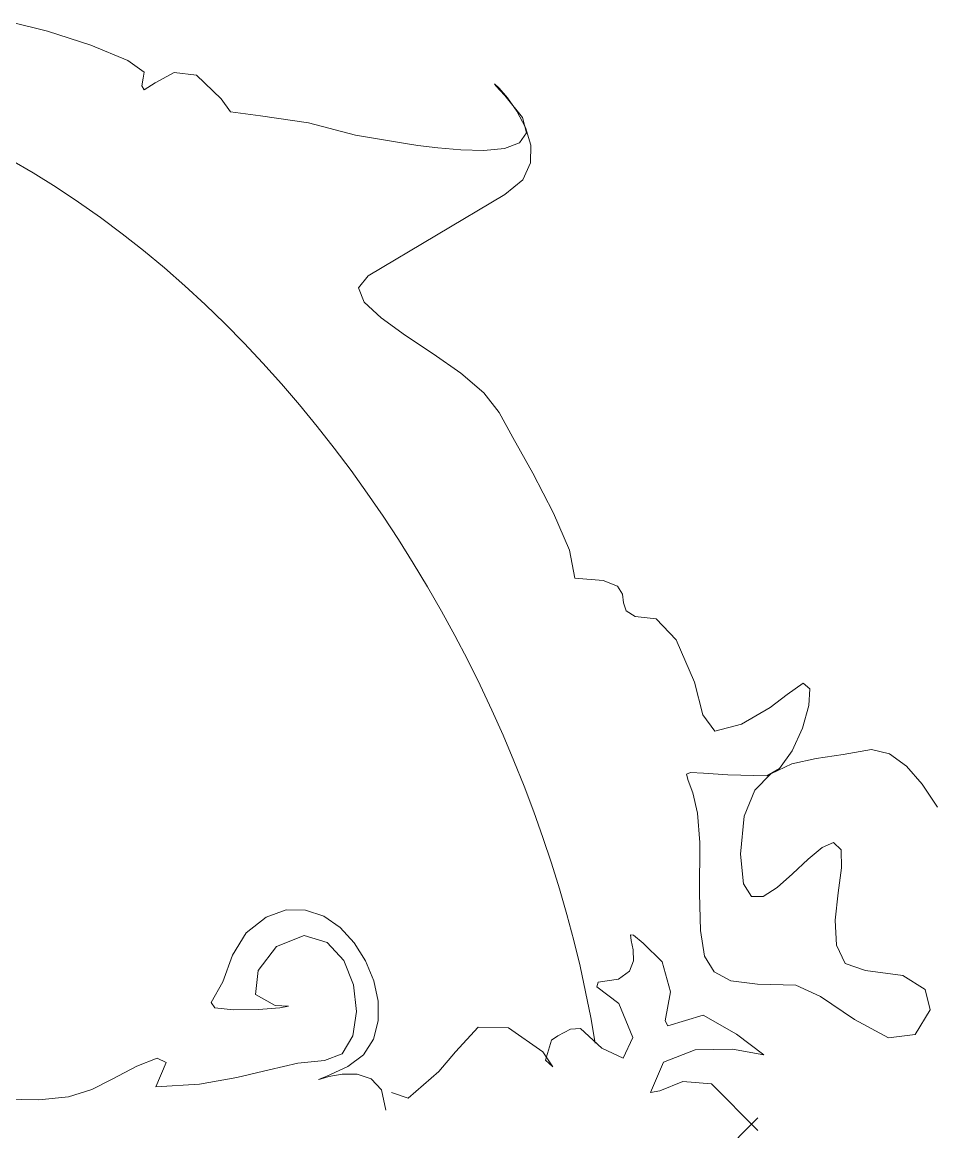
# Model space of a CAD drawing. Header units: centimetres. Extents: x 134057 to 145613, y 5028 to 39996.
# Drawn here: x 141096.3 to 141138.8, y 25234.6 to 25286.3 of the extents above; entities that cross this region are included whole.
import ezdxf

# ---------------------------------------------------------------- set-up
doc = ezdxf.new("R2010")
doc.units = ezdxf.units.CM
doc.layers.add('TEXT', color=3, linetype='Continuous', lineweight=20)

msp = doc.modelspace()

# ---------------------------------------------------------------- linework, layer by layer
at = {"layer": 'TEXT', "color": 2, "linetype": 'Continuous', "lineweight": 13}
for p, q in [((141097.515, 25285.869), (141095.829, 25286.284)), ((141099.539, 25285.208), (141097.515, 25285.869)), ((141101.258, 25284.5), (141099.539, 25285.208)), ((141102.028, 25283.949), (141101.258, 25284.5)), ((141101.907, 25283.317), (141101.967, 25283.678)), ((141101.967, 25283.678), (141102.028, 25283.949)), ((141103.411, 25283.939), (141102.539, 25283.463)), ((141104.464, 25283.814), (141103.411, 25283.939)), ((141105.597, 25282.721), (141104.464, 25283.814)), ((141102.028, 25283.137), (141101.907, 25283.317)), ((141102.539, 25283.463), (141102.028, 25283.137)), ((141118.549, 25283.211), (141118.332, 25283.414)), ((141118.332, 25283.414), (141118.385, 25283.318)), ((141118.385, 25283.318), (141118.813, 25282.866)), ((141118.93, 25282.767), (141118.549, 25283.211)), ((141106.038, 25282.109), (141105.597, 25282.721)), ((141118.813, 25282.866), (141119.63, 25281.852)), ((141119.371, 25282.139), (141118.93, 25282.767)), ((141107.442, 25281.919), (141106.038, 25282.109)), ((141109.663, 25281.603), (141107.442, 25281.919)), ((141119.768, 25281.385), (141119.371, 25282.139)), ((141111.854, 25281.016), (141109.663, 25281.603)), ((141119.63, 25281.852), (141119.813, 25281.134)), ((141113.804, 25280.7), (141111.854, 25281.016)), ((141119.813, 25281.134), (141119.488, 25280.667)), ((141120.015, 25280.563), (141119.768, 25281.385)), ((141114.084, 25280.655), (141113.804, 25280.7)), ((141114.754, 25280.549), (141114.084, 25280.655)), ((141115.688, 25280.426), (141114.754, 25280.549)), ((141116.757, 25280.332), (141115.688, 25280.426)), ((141118.785, 25280.408), (141117.832, 25280.311)), ((141119.488, 25280.667), (141118.785, 25280.408)), ((141120.009, 25279.73), (141120.015, 25280.563)), ((141096.859, 25279.266), (141095.784, 25279.895)), ((141096.859, 25279.266), (141095.784, 25279.895)), ((141117.832, 25280.311), (141116.757, 25280.332)), ((141119.643, 25278.945), (141120.009, 25279.73)), ((141097.919, 25278.604), (141096.859, 25279.266)), ((141097.919, 25278.604), (141096.859, 25279.266)), ((141118.813, 25278.264), (141119.643, 25278.945)), ((141098.961, 25277.91), (141097.919, 25278.604)), ((141098.961, 25277.91), (141097.919, 25278.604)), ((141099.987, 25277.186), (141098.961, 25277.91)), ((141099.987, 25277.186), (141098.961, 25277.91)), ((141112.451, 25274.474), (141118.813, 25278.264)), ((141100.996, 25276.431), (141099.987, 25277.186)), ((141100.996, 25276.431), (141099.987, 25277.186)), ((141101.988, 25275.648), (141100.996, 25276.431)), ((141101.988, 25275.648), (141100.996, 25276.431)), ((141102.961, 25274.837), (141101.988, 25275.648)), ((141102.961, 25274.837), (141101.988, 25275.648)), ((141103.917, 25273.999), (141102.961, 25274.837)), ((141103.917, 25273.999), (141102.961, 25274.837)), ((141112.002, 25273.911), (141112.451, 25274.474)), ((141104.854, 25273.136), (141103.917, 25273.999)), ((141104.854, 25273.136), (141103.917, 25273.999)), ((141112.26, 25273.251), (141112.002, 25273.911)), ((141105.772, 25272.247), (141104.854, 25273.136)), ((141105.772, 25272.247), (141104.854, 25273.136)), ((141113.046, 25272.508), (141112.26, 25273.251)), ((141106.671, 25271.334), (141105.772, 25272.247)), ((141106.671, 25271.334), (141105.772, 25272.247)), ((141114.177, 25271.699), (141113.046, 25272.508)), ((141115.473, 25270.838), (141114.177, 25271.699)), ((141107.551, 25270.398), (141106.671, 25271.334)), ((141107.551, 25270.398), (141106.671, 25271.334)), ((141116.753, 25269.943), (141115.473, 25270.838)), ((141108.411, 25269.44), (141107.551, 25270.398)), ((141108.411, 25269.44), (141107.551, 25270.398)), ((141117.836, 25269.029), (141116.753, 25269.943)), ((141109.251, 25268.461), (141108.411, 25269.44)), ((141109.251, 25268.461), (141108.411, 25269.44)), ((141118.542, 25268.111), (141117.836, 25269.029)), ((141110.071, 25267.462), (141109.251, 25268.461)), ((141110.071, 25267.462), (141109.251, 25268.461)), ((141119.181, 25266.945), (141118.542, 25268.111)), ((141110.87, 25266.443), (141110.071, 25267.462)), ((141110.87, 25266.443), (141110.071, 25267.462)), ((141120.113, 25265.278), (141119.181, 25266.945)), ((141111.649, 25265.406), (141110.87, 25266.443)), ((141111.649, 25265.406), (141110.87, 25266.443)), ((141112.405, 25264.352), (141111.649, 25265.406)), ((141112.405, 25264.352), (141111.649, 25265.406)), ((141121.076, 25263.423), (141120.113, 25265.278)), ((141113.14, 25263.282), (141112.405, 25264.352)), ((141113.14, 25263.282), (141112.405, 25264.352)), ((141121.813, 25261.692), (141121.076, 25263.423)), ((141113.854, 25262.196), (141113.14, 25263.282)), ((141113.854, 25262.196), (141113.14, 25263.282)), ((141114.545, 25261.096), (141113.854, 25262.196)), ((141114.545, 25261.096), (141113.854, 25262.196)), ((141122.062, 25260.395), (141121.813, 25261.692)), ((141115.213, 25259.983), (141114.545, 25261.096)), ((141115.213, 25259.983), (141114.545, 25261.096)), ((141123.387, 25260.29), (141122.062, 25260.395)), ((141124.045, 25260.02), (141123.387, 25260.29)), ((141115.858, 25258.857), (141115.213, 25259.983)), ((141115.858, 25258.857), (141115.213, 25259.983)), ((141124.278, 25259.65), (141124.045, 25260.02)), ((141124.332, 25259.246), (141124.278, 25259.65)), ((141124.449, 25258.876), (141124.332, 25259.246)), ((141116.48, 25257.719), (141115.858, 25258.857)), ((141116.48, 25257.719), (141115.858, 25258.857)), ((141124.875, 25258.605), (141124.449, 25258.876)), ((141125.852, 25258.5), (141124.875, 25258.605)), ((141126.775, 25257.523), (141125.852, 25258.5)), ((141117.079, 25256.571), (141116.48, 25257.719)), ((141117.079, 25256.571), (141116.48, 25257.719)), ((141127.637, 25255.552), (141126.775, 25257.523)), ((141117.654, 25255.413), (141117.079, 25256.571)), ((141117.654, 25255.413), (141117.079, 25256.571)), ((141118.204, 25254.247), (141117.654, 25255.413)), ((141118.204, 25254.247), (141117.654, 25255.413)), ((141128.018, 25254.033), (141127.637, 25255.552)), ((141132.687, 25255.495), (141131.944, 25254.981)), ((141132.999, 25255.236), (141132.687, 25255.495)), ((141132.963, 25254.455), (141132.999, 25255.236)), ((141131.944, 25254.981), (141131.159, 25254.376)), ((141118.73, 25253.073), (141118.204, 25254.247)), ((141118.73, 25253.073), (141118.204, 25254.247)), ((141128.574, 25253.268), (141128.018, 25254.033)), ((141131.159, 25254.376), (141129.828, 25253.593)), ((141132.662, 25253.407), (141132.963, 25254.455)), ((141129.828, 25253.593), (141128.574, 25253.268)), ((141119.231, 25251.892), (141118.73, 25253.073)), ((141119.231, 25251.892), (141118.73, 25253.073)), ((141132.178, 25252.345), (141132.662, 25253.407)), ((141131.595, 25251.521), (141132.178, 25252.345)), ((141133.3, 25251.999), (141132.165, 25251.741)), ((141134.551, 25252.182), (141133.3, 25251.999)), ((141135.869, 25252.409), (141134.551, 25252.182)), ((141136.718, 25252.206), (141135.869, 25252.409)), ((141137.501, 25251.643), (141136.718, 25252.206)), ((141119.707, 25250.706), (141119.231, 25251.892)), ((141119.707, 25250.706), (141119.231, 25251.892)), ((141130.996, 25251.191), (141131.595, 25251.521)), ((141132.165, 25251.741), (141131.195, 25251.286)), ((141138.236, 25250.791), (141137.501, 25251.643)), ((141127.257, 25251.258), (141127.453, 25251.348)), ((141127.333, 25250.966), (141127.257, 25251.258)), ((141127.551, 25250.391), (141127.333, 25250.966)), ((141127.453, 25251.348), (141128.054, 25251.313)), ((141128.054, 25251.313), (141129.191, 25251.234)), ((141129.191, 25251.234), (141130.996, 25251.191)), ((141131.195, 25251.286), (141130.441, 25250.515)), ((141120.157, 25249.515), (141119.707, 25250.706)), ((141120.157, 25249.515), (141119.707, 25250.706)), ((141130.441, 25250.515), (141129.952, 25249.305)), ((141138.938, 25249.721), (141138.236, 25250.791)), ((141127.778, 25249.455), (141127.551, 25250.391)), ((141120.582, 25248.319), (141120.157, 25249.515)), ((141120.582, 25248.319), (141120.157, 25249.515)), ((141127.883, 25248.077), (141127.778, 25249.455)), ((141129.952, 25249.305), (141129.778, 25247.536)), ((141120.98, 25247.122), (141120.582, 25248.319)), ((141120.98, 25247.122), (141120.582, 25248.319)), ((141127.874, 25245.706), (141127.883, 25248.077)), ((141132.919, 25247.307), (141133.573, 25247.854)), ((141133.573, 25247.854), (141134.109, 25248.077)), ((141134.109, 25248.077), (141134.462, 25247.747)), ((141129.778, 25247.536), (141129.914, 25246.16)), ((141132.203, 25246.621), (141132.919, 25247.307)), ((141134.462, 25247.747), (141134.476, 25246.896)), ((141121.352, 25245.922), (141120.98, 25247.122)), ((141121.352, 25245.922), (141120.98, 25247.122)), ((141134.476, 25246.896), (141134.326, 25245.733)), ((141131.487, 25245.979), (141132.203, 25246.621)), ((141121.697, 25244.721), (141121.352, 25245.922)), ((141121.697, 25244.721), (141121.352, 25245.922)), ((141129.914, 25246.16), (141130.283, 25245.564)), ((141130.827, 25245.565), (141131.487, 25245.979)), ((141127.916, 25243.98), (141127.874, 25245.706)), ((141130.283, 25245.564), (141130.827, 25245.565)), ((141134.326, 25245.733), (141134.188, 25244.465)), ((141108.637, 25244.94), (141107.706, 25244.605)), ((141108.637, 25244.94), (141107.706, 25244.605)), ((141109.535, 25244.935), (141108.637, 25244.94)), ((141109.535, 25244.935), (141108.637, 25244.94)), ((141110.377, 25244.644), (141109.535, 25244.935)), ((141110.377, 25244.644), (141109.535, 25244.935)), ((141122.015, 25243.52), (141121.697, 25244.721)), ((141122.015, 25243.52), (141121.697, 25244.721)), ((141107.706, 25244.605), (141106.765, 25243.881)), ((141107.706, 25244.605), (141106.765, 25243.881)), ((141111.139, 25244.118), (141110.377, 25244.644)), ((141111.139, 25244.118), (141110.377, 25244.644)), ((141134.188, 25244.465), (141134.238, 25243.302)), ((141106.765, 25243.881), (141106.134, 25242.828)), ((141106.765, 25243.881), (141106.134, 25242.828)), ((141108.176, 25243.238), (141109.473, 25243.745)), ((141108.176, 25243.238), (141109.473, 25243.745)), ((141109.473, 25243.745), (141110.541, 25243.423)), ((141109.473, 25243.745), (141110.541, 25243.423)), ((141111.796, 25243.408), (141111.139, 25244.118)), ((141111.796, 25243.408), (141111.139, 25244.118)), ((141124.803, 25243.772), (141124.659, 25243.786)), ((141124.659, 25243.786), (141124.692, 25243.525)), ((141124.803, 25243.772), (141124.659, 25243.786)), ((141124.659, 25243.786), (141124.692, 25243.525)), ((141125.25, 25243.386), (141124.803, 25243.772)), ((141125.25, 25243.386), (141124.803, 25243.772)), ((141128.106, 25242.795), (141127.916, 25243.98)), ((141107.324, 25242.121), (141108.176, 25243.238)), ((141107.324, 25242.121), (141108.176, 25243.238)), ((141110.541, 25243.423), (141111.306, 25242.591)), ((141110.541, 25243.423), (141111.306, 25242.591)), ((141112.326, 25242.567), (141111.796, 25243.408)), ((141112.326, 25242.567), (141111.796, 25243.408)), ((141122.306, 25242.32), (141122.015, 25243.52)), ((141122.306, 25242.32), (141122.015, 25243.52)), ((141124.692, 25243.525), (141124.777, 25243.089)), ((141124.692, 25243.525), (141124.777, 25243.089)), ((141126.123, 25242.527), (141125.25, 25243.386)), ((141126.123, 25242.527), (141125.25, 25243.386)), ((141134.238, 25243.302), (141134.649, 25242.451)), ((141106.134, 25242.828), (141105.683, 25241.595)), ((141106.134, 25242.828), (141105.683, 25241.595)), ((141124.777, 25243.089), (141124.789, 25242.577)), ((141124.777, 25243.089), (141124.789, 25242.577)), ((141128.546, 25242.052), (141128.106, 25242.795)), ((141111.306, 25242.591), (141111.764, 25241.454)), ((141111.306, 25242.591), (141111.764, 25241.454)), ((141112.705, 25241.646), (141112.326, 25242.567)), ((141112.705, 25241.646), (141112.326, 25242.567)), ((141122.568, 25241.123), (141122.306, 25242.32)), ((141122.568, 25241.123), (141122.306, 25242.32)), ((141124.789, 25242.577), (141124.605, 25242.089)), ((141124.789, 25242.577), (141124.605, 25242.089)), ((141126.524, 25241.123), (141126.123, 25242.527)), ((141126.524, 25241.123), (141126.123, 25242.527)), ((141134.649, 25242.451), (141135.598, 25242.121)), ((141107.208, 25241.004), (141107.324, 25242.121)), ((141107.208, 25241.004), (141107.324, 25242.121)), ((141112.909, 25240.697), (141112.705, 25241.646)), ((141112.909, 25240.697), (141112.705, 25241.646)), ((141124.098, 25241.723), (141123.145, 25241.58)), ((141124.098, 25241.723), (141123.145, 25241.58)), ((141124.605, 25242.089), (141124.098, 25241.723)), ((141124.605, 25242.089), (141124.098, 25241.723)), ((141129.333, 25241.646), (141128.546, 25242.052)), ((141130.568, 25241.478), (141129.333, 25241.646)), ((141135.598, 25242.121), (141137.329, 25241.884)), ((141137.329, 25241.884), (141138.373, 25241.241)), ((141105.683, 25241.595), (141105.141, 25240.632)), ((141105.683, 25241.595), (141105.141, 25240.632)), ((141111.764, 25241.454), (141111.909, 25240.216)), ((141111.764, 25241.454), (141111.909, 25240.216)), ((141122.803, 25239.928), (141122.568, 25241.123)), ((141122.803, 25239.928), (141122.568, 25241.123)), ((141123.145, 25241.58), (141123.085, 25241.364)), ((141123.145, 25241.58), (141123.085, 25241.364)), ((141123.085, 25241.364), (141124.107, 25240.577)), ((141123.085, 25241.364), (141124.107, 25240.577)), ((141126.263, 25239.78), (141126.524, 25241.123)), ((141126.263, 25239.78), (141126.524, 25241.123)), ((141132.35, 25241.444), (141130.568, 25241.478)), ((141133.502, 25240.913), (141132.35, 25241.444)), ((141138.373, 25241.241), (141138.606, 25240.293)), ((141105.141, 25240.632), (141105.305, 25240.387)), ((141105.141, 25240.632), (141105.305, 25240.387)), ((141108.119, 25240.496), (141107.208, 25241.004)), ((141108.119, 25240.496), (141107.208, 25241.004)), ((141112.915, 25239.771), (141112.909, 25240.697)), ((141112.915, 25239.771), (141112.909, 25240.697)), ((141124.107, 25240.577), (141124.769, 25239.007)), ((141124.107, 25240.577), (141124.769, 25239.007)), ((141135.074, 25239.837), (141133.502, 25240.913)), ((141105.305, 25240.387), (141106.184, 25240.296)), ((141105.305, 25240.387), (141106.184, 25240.296)), ((141106.184, 25240.296), (141107.341, 25240.31)), ((141106.184, 25240.296), (141107.341, 25240.31)), ((141107.341, 25240.31), (141108.34, 25240.381)), ((141107.341, 25240.31), (141108.34, 25240.381)), ((141108.745, 25240.46), (141108.119, 25240.496)), ((141108.745, 25240.46), (141108.119, 25240.496)), ((141108.34, 25240.381), (141108.745, 25240.46)), ((141108.34, 25240.381), (141108.745, 25240.46)), ((141111.909, 25240.216), (141111.736, 25239.079)), ((141111.909, 25240.216), (141111.736, 25239.079)), ((141138.606, 25240.293), (141137.9, 25239.143)), ((141112.698, 25238.921), (141112.915, 25239.771)), ((141112.698, 25238.921), (141112.915, 25239.771)), ((141123.009, 25238.737), (141122.803, 25239.928)), ((141123.009, 25238.737), (141122.803, 25239.928)), ((141126.394, 25239.549), (141126.263, 25239.78)), ((141126.394, 25239.549), (141126.263, 25239.78)), ((141128.033, 25240.04), (141126.394, 25239.549)), ((141128.033, 25240.04), (141126.394, 25239.549)), ((141129.582, 25239.148), (141128.033, 25240.04)), ((141129.582, 25239.148), (141128.033, 25240.04)), ((141136.671, 25238.988), (141135.074, 25239.837)), ((141111.736, 25239.079), (141111.242, 25238.247)), ((141111.736, 25239.079), (141111.242, 25238.247)), ((141117.565, 25239.474), (141116.512, 25238.331)), ((141117.565, 25239.474), (141116.512, 25238.331)), ((141118.978, 25239.444), (141117.565, 25239.474)), ((141118.978, 25239.444), (141117.565, 25239.474)), ((141120.573, 25238.331), (141118.978, 25239.444)), ((141120.573, 25238.331), (141118.978, 25239.444)), ((141121.27, 25239.073), (141120.979, 25238.872)), ((141121.27, 25239.073), (141120.979, 25238.872)), ((141121.861, 25239.393), (141121.27, 25239.073)), ((141121.861, 25239.393), (141121.27, 25239.073)), ((141122.333, 25239.414), (141121.861, 25239.393)), ((141122.333, 25239.414), (141121.861, 25239.393)), ((141123.325, 25238.496), (141122.333, 25239.414)), ((141123.325, 25238.496), (141122.333, 25239.414)), ((141130.861, 25238.195), (141129.582, 25239.148)), ((141130.861, 25238.195), (141129.582, 25239.148)), ((141137.9, 25239.143), (141136.671, 25238.988)), ((141112.235, 25238.198), (141112.698, 25238.921)), ((141112.235, 25238.198), (141112.698, 25238.921)), ((141120.979, 25238.872), (141120.693, 25237.95)), ((141120.979, 25238.872), (141120.693, 25237.95)), ((141124.769, 25239.007), (141124.318, 25238.03)), ((141124.769, 25239.007), (141124.318, 25238.03)), ((141102.632, 25238.043), (141101.672, 25237.671)), ((141102.632, 25238.043), (141101.672, 25237.671)), ((141103.052, 25237.836), (141102.632, 25238.043)), ((141103.052, 25237.836), (141102.632, 25238.043)), ((141111.242, 25238.247), (141110.42, 25237.924)), ((141111.242, 25238.247), (141110.42, 25237.924)), ((141111.503, 25237.654), (141112.235, 25238.198)), ((141111.503, 25237.654), (141112.235, 25238.198)), ((141116.512, 25238.331), (141115.74, 25237.418)), ((141116.512, 25238.331), (141115.74, 25237.418)), ((141121.039, 25237.629), (141120.573, 25238.331)), ((141121.039, 25237.629), (141120.573, 25238.331)), ((141124.318, 25238.03), (141123.325, 25238.496)), ((141124.318, 25238.03), (141123.325, 25238.496)), ((141126.197, 25237.853), (141127.663, 25238.432)), ((141126.197, 25237.853), (141127.663, 25238.432)), ((141127.663, 25238.432), (141129.408, 25238.453)), ((141127.663, 25238.432), (141129.408, 25238.453)), ((141129.408, 25238.453), (141130.861, 25238.195)), ((141129.408, 25238.453), (141130.861, 25238.195)), ((141101.672, 25237.671), (141100.538, 25237.066)), ((141101.672, 25237.671), (141100.538, 25237.066)), ((141102.569, 25236.706), (141103.052, 25237.836)), ((141102.569, 25236.706), (141103.052, 25237.836)), ((141107.832, 25237.496), (141106.327, 25237.135)), ((141107.832, 25237.496), (141106.327, 25237.135)), ((141109.175, 25237.798), (141107.832, 25237.496)), ((141109.175, 25237.798), (141107.832, 25237.496)), ((141110.42, 25237.924), (141109.175, 25237.798)), ((141110.42, 25237.924), (141109.175, 25237.798)), ((141110.53, 25237.201), (141111.503, 25237.654)), ((141110.53, 25237.201), (141111.503, 25237.654)), ((141120.693, 25237.95), (141121.039, 25237.629)), ((141120.693, 25237.95), (141121.039, 25237.629)), ((141125.581, 25236.435), (141126.197, 25237.853)), ((141125.581, 25236.435), (141126.197, 25237.853)), ((141100.538, 25237.066), (141099.591, 25236.571)), ((141100.538, 25237.066), (141099.591, 25236.571)), ((141106.327, 25237.135), (141104.594, 25236.833)), ((141106.327, 25237.135), (141104.594, 25236.833)), ((141110.142, 25237.039), (141110.53, 25237.201)), ((141110.142, 25237.039), (141110.53, 25237.201)), ((141110.215, 25237.067), (141110.142, 25237.039)), ((141110.215, 25237.067), (141110.142, 25237.039)), ((141110.622, 25237.186), (141110.215, 25237.067)), ((141110.622, 25237.186), (141110.215, 25237.067)), ((141111.237, 25237.294), (141110.622, 25237.186)), ((141111.237, 25237.294), (141110.622, 25237.186)), ((141111.934, 25237.293), (141111.237, 25237.294)), ((141111.934, 25237.293), (141111.237, 25237.294)), ((141112.589, 25237.081), (141111.934, 25237.293)), ((141112.589, 25237.081), (141111.934, 25237.293)), ((141113.073, 25236.557), (141112.589, 25237.081)), ((141113.073, 25236.557), (141112.589, 25237.081)), ((141115.74, 25237.418), (141114.306, 25236.175)), ((141115.74, 25237.418), (141114.306, 25236.175)), ((141099.591, 25236.571), (141098.502, 25236.233)), ((141099.591, 25236.571), (141098.502, 25236.233)), ((141104.594, 25236.833), (141102.569, 25236.706)), ((141104.594, 25236.833), (141102.569, 25236.706)), ((141113.263, 25235.623), (141113.073, 25236.557)), ((141113.263, 25235.623), (141113.073, 25236.557)), ((141126.017, 25236.511), (141125.581, 25236.435)), ((141126.017, 25236.511), (141125.581, 25236.435)), ((141127.085, 25236.947), (141126.017, 25236.511)), ((141127.085, 25236.947), (141126.017, 25236.511)), ((141128.424, 25236.842), (141127.085, 25236.947)), ((141128.424, 25236.842), (141127.085, 25236.947)), ((141130.59, 25234.676), (141128.424, 25236.842)), ((141130.59, 25234.676), (141128.424, 25236.842)), ((141097.121, 25236.099), (141095.536, 25236.121)), ((141097.121, 25236.099), (141095.536, 25236.121)), ((141098.502, 25236.233), (141097.121, 25236.099)), ((141098.502, 25236.233), (141097.121, 25236.099)), ((141114.306, 25236.175), (141113.534, 25236.435)), ((141114.306, 25236.175), (141113.534, 25236.435)), ((141130.59, 25235.253), (141128.424, 25233.087)), ((141130.59, 25235.253), (141128.424, 25233.087))]:
    msp.add_line(p, q, dxfattribs=at)

doc.saveas('drawing.dxf')
